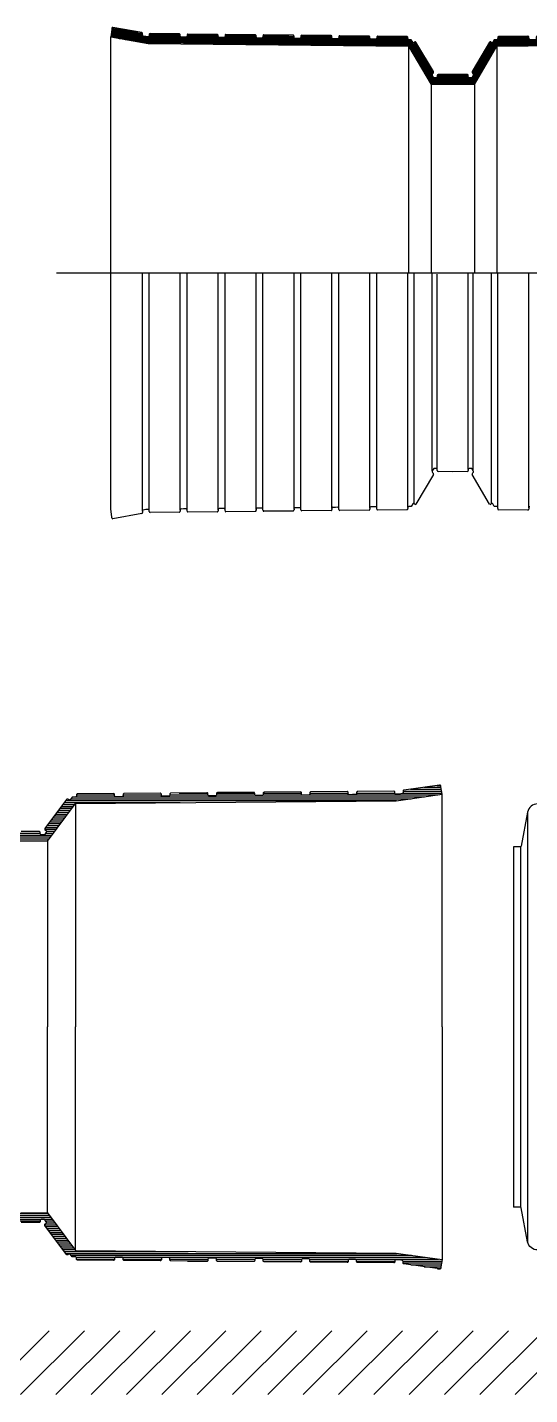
# Model space of a CAD drawing. Header units: inches. Extents: x 15 to 329, y 6 to 106.
# Drawn here: x 287.02 to 294.27, y 53.13 to 72.84 of the extents above; entities that cross this region are included whole.
import ezdxf

# ---------------------------------------------------------------- set-up
doc = ezdxf.new("R2010")
doc.units = ezdxf.units.IN
doc.header["$MEASUREMENT"] = 0
doc.linetypes.add('CENTER', pattern=[50.8, 31.75, -6.35, 6.35, -6.35])
for name, color, linetype in [('ARHT', 8, 'Continuous'), ('COCN', 1, 'Continuous'), ('COMM', 7, 'Continuous')]:
    doc.layers.add(name, color=color, linetype=linetype)

# ---------------------------------------------------------------- blocks, each defined once
blk = doc.blocks.new('*X11')
at = {"color": 0, "linetype": 'Continuous'}
for p, q in [((592.11, 289.2), (596.18, 289.2)), ((592.14, 289.4), (596.18, 289.4)), ((592.17, 289.6), (595.4, 289.6)), ((592.2, 289.8), (594, 289.8)), ((592.25, 290), (592.6, 290)), ((597.04, 289.2), (601.04, 289.2)), ((601.93, 289.2), (605.93, 289.2)), ((606.82, 289.2), (610.82, 289.2)), ((611.72, 289.2), (615.69, 289.2)), ((616.65, 289.2), (619.62, 289.2)), ((652.76, 289.2), (655.74, 289.2)), ((656.7, 289.2), (660.66, 289.2)), ((661.57, 289.2), (665.56, 289.2)), ((666.45, 289.2), (670.46, 289.2)), ((671.35, 289.2), (675.35, 289.2)), ((676.2, 289.4), (680.24, 289.4)), ((676.21, 289.2), (680.27, 289.2)), ((676.98, 289.6), (680.21, 289.6)), ((678.38, 289.8), (680.19, 289.8)), ((679.79, 290), (680.14, 290)), ((592.52, 289), (605.99, 289)), ((593.93, 288.8), (630.43, 288.8)), ((595.33, 288.6), (630.96, 288.6)), ((596.87, 288.4), (631.52, 288.4)), ((606.77, 289), (610.84, 289)), ((611.7, 289), (615.72, 289)), ((616.61, 289), (620.61, 289)), ((619.53, 288.2), (631.67, 288.2)), ((621.5, 289), (625.5, 289)), ((626.39, 289), (630.39, 289)), ((630.58, 288), (631.82, 288)), ((630.72, 287.8), (631.97, 287.8)), ((640.42, 287.8), (641.66, 287.8)), ((640.57, 288), (641.81, 288)), ((640.71, 288.2), (652.85, 288.2)), ((640.86, 288.4), (675.52, 288.4)), ((641.42, 288.6), (677.06, 288.6)), ((641.96, 288.8), (678.46, 288.8)), ((641.99, 289), (646, 289)), ((646.88, 289), (650.89, 289)), ((651.78, 289), (655.78, 289)), ((656.67, 289), (660.68, 289)), ((661.55, 289), (665.61, 289)), ((666.4, 289), (679.86, 289)), ((630.87, 287.6), (632.12, 287.6)), ((631.02, 287.4), (632.27, 287.4)), ((631.17, 287.2), (632.41, 287.2)), ((631.32, 287), (632.56, 287)), ((631.46, 286.8), (632.71, 286.8)), ((631.61, 286.6), (632.86, 286.6)), ((631.76, 286.4), (633.01, 286.4)), ((639.38, 286.4), (640.63, 286.4)), ((639.53, 286.6), (640.77, 286.6)), ((639.68, 286.8), (640.92, 286.8)), ((639.82, 287), (641.07, 287)), ((639.97, 287.2), (641.22, 287.2)), ((640.12, 287.4), (641.37, 287.4)), ((640.27, 287.6), (641.51, 287.6)), ((631.91, 286.2), (633.15, 286.2)), ((632.06, 286), (633.3, 286)), ((632.21, 285.8), (633.45, 285.8)), ((632.35, 285.6), (633.6, 285.6)), ((632.5, 285.4), (633.71, 285.4)), ((632.65, 285.2), (633.53, 285.2)), ((632.8, 285), (633.63, 285)), ((634.19, 285), (638.19, 285)), ((638.68, 285.4), (639.88, 285.4)), ((638.76, 285), (639.59, 285)), ((638.79, 285.6), (640.03, 285.6)), ((638.85, 285.2), (639.74, 285.2)), ((638.94, 285.8), (640.18, 285.8)), ((639.08, 286), (640.33, 286)), ((639.23, 286.2), (640.48, 286.2)), ((632.95, 284.8), (639.44, 284.8)), ((633.09, 284.6), (639.29, 284.6)), ((633.24, 284.4), (639.14, 284.4)), ((633.39, 284.2), (639, 284.2)), ((633.09, 244.8), (639.3, 244.8)), ((633.24, 245), (639.15, 245)), ((633.38, 245.2), (639, 245.2)), ((632.05, 243.4), (633.3, 243.4)), ((632.2, 243.6), (633.44, 243.6)), ((632.35, 243.8), (633.59, 243.8)), ((632.5, 244), (633.71, 244)), ((632.64, 244.2), (633.53, 244.2)), ((632.79, 244.4), (633.62, 244.4)), ((632.94, 244.6), (639.45, 244.6)), ((634.19, 244.4), (638.19, 244.4)), ((638.68, 244), (639.89, 244)), ((638.76, 244.4), (639.59, 244.4)), ((638.79, 243.8), (640.04, 243.8)), ((638.85, 244.2), (639.74, 244.2)), ((638.94, 243.6), (640.19, 243.6)), ((639.09, 243.4), (640.33, 243.4)), ((631.01, 242), (632.26, 242)), ((631.16, 242.2), (632.41, 242.2)), ((631.31, 242.4), (632.56, 242.4)), ((631.46, 242.6), (632.7, 242.6)), ((631.61, 242.8), (632.85, 242.8)), ((631.76, 243), (633, 243)), ((631.9, 243.2), (633.15, 243.2)), ((639.24, 243.2), (640.48, 243.2)), ((639.39, 243), (640.63, 243)), ((639.53, 242.8), (640.78, 242.8)), ((639.68, 242.6), (640.93, 242.6)), ((639.83, 242.4), (641.08, 242.4)), ((639.98, 242.2), (641.22, 242.2)), ((640.13, 242), (641.37, 242)), ((593.87, 240.6), (630.42, 240.6)), ((595.27, 240.8), (630.96, 240.8)), ((596.8, 241), (631.52, 241)), ((618.67, 241.2), (631.67, 241.2)), ((630.57, 241.4), (631.82, 241.4)), ((630.72, 241.6), (631.96, 241.6)), ((630.87, 241.8), (632.11, 241.8)), ((640.27, 241.8), (641.52, 241.8)), ((640.42, 241.6), (641.67, 241.6)), ((640.57, 241.4), (641.82, 241.4)), ((640.72, 241.2), (653.72, 241.2)), ((640.87, 241), (675.59, 241)), ((641.43, 240.8), (677.11, 240.8)), ((641.96, 240.6), (678.51, 240.6)), ((592.12, 240.2), (596.18, 240.2)), ((592.14, 240), (596.18, 240)), ((592.17, 239.8), (595.35, 239.8)), ((592.2, 239.6), (593.95, 239.6)), ((592.25, 239.4), (592.55, 239.4)), ((592.47, 240.4), (605.98, 240.4)), ((597.04, 240.2), (601.04, 240.2)), ((601.93, 240.2), (605.93, 240.2)), ((606.78, 240.4), (610.83, 240.4)), ((606.82, 240.2), (610.82, 240.2)), ((611.71, 240.4), (615.72, 240.4)), ((611.73, 240.2), (615.68, 240.2)), ((616.61, 240.4), (620.61, 240.4)), ((616.66, 240.2), (618.76, 240.2)), ((621.5, 240.4), (625.5, 240.4)), ((626.39, 240.4), (630.39, 240.4)), ((641.99, 240.4), (646, 240.4)), ((646.88, 240.4), (650.89, 240.4)), ((651.78, 240.4), (655.78, 240.4)), ((653.63, 240.2), (655.73, 240.2)), ((656.67, 240.4), (660.68, 240.4)), ((656.71, 240.2), (660.66, 240.2)), ((661.55, 240.4), (665.6, 240.4)), ((661.57, 240.2), (665.56, 240.2)), ((666.41, 240.4), (679.92, 240.4)), ((666.45, 240.2), (670.46, 240.2)), ((671.35, 240.2), (675.35, 240.2)), ((676.2, 240), (680.24, 240)), ((676.21, 240.2), (680.27, 240.2)), ((677.04, 239.8), (680.21, 239.8)), ((678.44, 239.6), (680.18, 239.6)), ((679.84, 239.4), (680.13, 239.4))]:
    blk.add_line(p, q, dxfattribs=at)
blk = doc.blocks.new('*X15')
at = {"color": 0, "linetype": 'Continuous'}
for p, q in [((517.33, 644.2), (522.14, 644.2)), ((517.36, 644.4), (520.74, 644.4)), ((517.39, 644.6), (519.34, 644.6)), ((517.47, 644.8), (517.93, 644.8)), ((672.12, 644.2), (676.92, 644.2)), ((673.52, 644.4), (676.89, 644.4)), ((674.92, 644.6), (676.86, 644.6)), ((676.32, 644.8), (676.78, 644.8)), ((517.19, 643.2), (524.86, 643.2)), ((517.22, 643.4), (524.56, 643.4)), ((517.25, 643.6), (524.58, 643.6)), ((517.28, 643.8), (524.55, 643.8)), ((517.31, 644), (523.54, 644)), ((517.71, 643), (542.32, 643)), ((519.11, 642.8), (560.12, 642.8)), ((520.51, 642.6), (586.68, 642.6)), ((521.91, 642.4), (587.52, 642.4)), ((523.31, 642.2), (587.67, 642.2)), ((524.75, 642), (587.85, 642)), ((526.12, 643.2), (533.39, 643.2)), ((526.13, 643.4), (533.39, 643.4)), ((526.17, 643.6), (533.28, 643.6)), ((534.19, 641.8), (588.72, 641.8)), ((535, 643.2), (542.26, 643.2)), ((535.01, 643.4), (542.25, 643.4)), ((535.16, 643.6), (535.85, 643.6)), ((543.83, 643), (551.14, 643)), ((543.87, 643.2), (551.13, 643.2)), ((543.89, 643.4), (551.08, 643.4)), ((552.74, 643.2), (560, 643.2)), ((552.74, 643), (560, 643)), ((552.81, 643.4), (558.77, 643.4)), ((561.51, 642.8), (568.9, 642.8)), ((561.61, 643), (568.87, 643)), ((561.62, 643.2), (568.85, 643.2)), ((570.46, 642.8), (577.74, 642.8)), ((570.48, 643), (577.74, 643)), ((570.52, 643.2), (577.66, 643.2)), ((579.35, 642.8), (586.61, 642.8)), ((579.36, 643), (586.61, 643)), ((579.47, 643.2), (581.69, 643.2)), ((588.03, 642), (588.57, 642)), ((605.53, 641.8), (660.06, 641.8)), ((605.68, 642), (606.22, 642)), ((606.41, 642), (669.51, 642)), ((606.58, 642.2), (670.94, 642.2)), ((606.73, 642.4), (672.35, 642.4)), ((607.57, 642.6), (673.75, 642.6)), ((607.64, 642.8), (614.9, 642.8)), ((607.65, 643), (614.9, 643)), ((612.57, 643.2), (614.78, 643.2)), ((616.51, 643), (623.77, 643)), ((616.51, 642.8), (623.8, 642.8)), ((616.6, 643.2), (623.74, 643.2)), ((625.35, 642.8), (632.74, 642.8)), ((625.38, 643), (632.64, 643)), ((625.4, 643.2), (632.64, 643.2)), ((634.13, 642.8), (675.15, 642.8)), ((634.25, 643.2), (641.51, 643.2)), ((634.25, 643), (641.52, 643)), ((635.48, 643.4), (641.44, 643.4)), ((643.11, 643), (650.43, 643)), ((643.12, 643.2), (650.38, 643.2)), ((643.17, 643.4), (650.37, 643.4)), ((651.94, 643), (676.55, 643)), ((651.99, 643.2), (659.25, 643.2)), ((652, 643.4), (659.25, 643.4)), ((658.4, 643.6), (659.09, 643.6)), ((660.86, 643.4), (668.12, 643.4)), ((660.86, 643.2), (668.14, 643.2)), ((660.97, 643.6), (668.08, 643.6)), ((669.39, 643.2), (677.06, 643.2)), ((669.67, 643.6), (677.01, 643.6)), ((669.7, 643.4), (677.03, 643.4)), ((669.71, 643.8), (676.98, 643.8)), ((670.71, 644), (676.95, 644)), ((557.11, 641.6), (588.87, 641.6)), ((580.03, 641.4), (589.02, 641.4)), ((586.91, 641.2), (589.16, 641.2)), ((587.05, 641), (589.31, 641)), ((587.2, 640.8), (589.46, 640.8)), ((587.35, 640.6), (589.61, 640.6)), ((587.5, 640.4), (589.76, 640.4)), ((587.65, 640.2), (589.91, 640.2)), ((587.8, 640), (590.05, 640)), ((587.94, 639.8), (590.2, 639.8)), ((588.09, 639.6), (590.35, 639.6)), ((588.24, 639.4), (590.5, 639.4)), ((588.39, 639.2), (590.65, 639.2)), ((603.61, 639.2), (605.87, 639.2)), ((603.76, 639.4), (606.01, 639.4)), ((603.9, 639.6), (606.16, 639.6)), ((604.05, 639.8), (606.31, 639.8)), ((604.2, 640), (606.46, 640)), ((604.35, 640.2), (606.61, 640.2)), ((604.5, 640.4), (606.76, 640.4)), ((604.65, 640.6), (606.9, 640.6)), ((604.79, 640.8), (607.05, 640.8)), ((604.94, 641), (607.2, 641)), ((605.09, 641.2), (607.35, 641.2)), ((605.24, 641.4), (614.22, 641.4)), ((605.39, 641.6), (637.14, 641.6)), ((588.54, 639), (590.79, 639)), ((588.68, 638.8), (590.94, 638.8)), ((588.83, 638.6), (591.09, 638.6)), ((588.98, 638.4), (591.24, 638.4)), ((589.13, 638.2), (591.39, 638.2)), ((589.28, 638), (591.53, 638)), ((589.42, 637.8), (591.68, 637.8)), ((589.57, 637.6), (591.83, 637.6)), ((589.72, 637.4), (591.98, 637.4)), ((589.87, 637.2), (592.13, 637.2)), ((590.02, 637), (592.28, 637)), ((590.17, 636.8), (592.42, 636.8)), ((590.31, 636.6), (592.57, 636.6)), ((601.68, 636.6), (603.94, 636.6)), ((601.83, 636.8), (604.09, 636.8)), ((601.98, 637), (604.24, 637)), ((602.13, 637.2), (604.39, 637.2)), ((602.28, 637.4), (604.53, 637.4)), ((602.42, 637.6), (604.68, 637.6)), ((602.57, 637.8), (604.83, 637.8)), ((602.72, 638), (604.98, 638)), ((602.87, 638.2), (605.13, 638.2)), ((603.02, 638.4), (605.27, 638.4)), ((603.16, 638.6), (605.42, 638.6)), ((603.31, 638.8), (605.57, 638.8)), ((603.46, 639), (605.72, 639)), ((590.46, 636.4), (592.61, 636.4)), ((590.61, 636.2), (592.4, 636.2)), ((590.76, 636), (592.3, 636)), ((590.91, 635.8), (592.41, 635.8)), ((591.05, 635.6), (592.56, 635.6)), ((591.2, 635.4), (603.05, 635.4)), ((591.35, 635.2), (602.9, 635.2)), ((591.5, 635), (602.76, 635)), ((591.65, 634.8), (602.61, 634.8)), ((591.79, 634.6), (602.46, 634.6)), ((591.94, 634.4), (602.31, 634.4)), ((593.5, 635.8), (600.75, 635.8)), ((593.5, 635.6), (600.76, 635.6)), ((593.6, 636), (600.65, 636)), ((601.65, 636.4), (603.79, 636.4)), ((601.69, 635.6), (603.2, 635.6)), ((601.84, 635.8), (603.35, 635.8)), ((601.86, 636.2), (603.64, 636.2)), ((601.96, 636), (603.5, 636))]:
    blk.add_line(p, q, dxfattribs=at)

msp = doc.modelspace()

# ---------------------------------------------------------------- hatches: boundary and pattern name
at = {"layer": 'ARHT', "linetype": 'Continuous'}
h = msp.add_hatch(dxfattribs=at)
h.set_pattern_fill('ANSI31', color=256, scale=2.882788, style=0)
h.set_pattern_definition([(45, (16.45747, 14.02185), (-0.25480487, 0.25480487), [])])
h.paths.add_polyline_path([(266.029, 53.128), (308.083, 53.128), (308.083, 54.05), (266.028, 54.05)])

# ---------------------------------------------------------------- linework, layer by layer
for p, q in [((294.239, 61.524), (294.239, 55.333)), ((294.037, 61.027), (294.037, 55.831)), ((294.136, 61.027), (294.136, 55.831))]:
    msp.add_line(p, q, dxfattribs=at)
at = {"layer": 'COCN', "linetype": 'CENTER', "ltscale": 10}
msp.add_line((298.993, 69.297), (287.443, 69.297), dxfattribs=at)
at = {"layer": 'COMM', "linetype": 'Continuous'}
for p, q in [((288.24, 72.81), (288.228, 72.702)), ((288.242, 72.825), (288.24, 72.81)), ((288.675, 72.764), (288.256, 72.839)), ((288.683, 72.731), (288.685, 72.746)), ((289.216, 72.744), (288.793, 72.749)), ((289.763, 72.738), (289.34, 72.743)), ((290.31, 72.733), (289.888, 72.737)), ((288.228, 69.297), (288.228, 72.702)), ((288.228, 72.702), (288.683, 72.621)), ((288.683, 72.621), (288.764, 72.609)), ((288.731, 72.707), (288.694, 72.713)), ((288.768, 72.703), (288.731, 72.707)), ((288.764, 72.609), (292.523, 72.568)), ((288.781, 72.734), (288.781, 72.718)), ((289.228, 72.713), (289.228, 72.729)), ((289.278, 72.697), (289.241, 72.698)), ((289.315, 72.697), (289.278, 72.697)), ((289.328, 72.728), (289.328, 72.712)), ((289.775, 72.707), (289.776, 72.723)), ((289.825, 72.691), (289.788, 72.692)), ((289.862, 72.691), (289.825, 72.691)), ((289.875, 72.722), (289.875, 72.706)), ((290.323, 72.701), (290.323, 72.717)), ((290.372, 72.685), (290.335, 72.686)), ((290.41, 72.685), (290.372, 72.685)), ((290.422, 72.716), (290.422, 72.7)), ((290.858, 72.727), (290.435, 72.731)), ((290.87, 72.695), (290.87, 72.711)), ((290.919, 72.679), (290.882, 72.68)), ((290.957, 72.679), (290.919, 72.679)), ((290.969, 72.71), (290.969, 72.694)), ((291.405, 72.721), (290.982, 72.725)), ((291.417, 72.689), (291.417, 72.705)), ((291.467, 72.673), (291.429, 72.674)), ((291.504, 72.673), (291.467, 72.673)), ((291.517, 72.704), (291.516, 72.688)), ((291.952, 72.715), (291.529, 72.719)), ((291.964, 72.683), (291.964, 72.699)), ((292.014, 72.667), (291.976, 72.668)), ((292.051, 72.667), (292.014, 72.667)), ((292.064, 72.698), (292.064, 72.682)), ((292.499, 72.709), (292.076, 72.713)), ((292.511, 72.677), (292.511, 72.693)), ((292.523, 72.568), (292.523, 69.297)), ((292.523, 72.568), (292.849, 72.018)), ((292.561, 72.661), (292.524, 72.662)), ((292.583, 72.624), (292.561, 72.661)), ((292.611, 72.63), (292.601, 72.621)), ((292.88, 72.202), (292.628, 72.627)), ((293.692, 72.627), (293.44, 72.202)), ((293.471, 72.018), (293.797, 72.568)), ((293.72, 72.621), (293.71, 72.63)), ((293.759, 72.661), (293.737, 72.624)), ((293.796, 72.662), (293.759, 72.661)), ((293.797, 72.568), (297.556, 72.609)), ((293.797, 72.568), (293.797, 69.297)), ((293.809, 72.693), (293.809, 72.677)), ((294.244, 72.713), (293.821, 72.709)), ((294.256, 72.682), (294.256, 72.698)), ((292.887, 72.112), (292.864, 72.149)), ((292.867, 72.171), (292.877, 72.18)), ((293.16, 72.16), (292.949, 72.159)), ((293.371, 72.159), (293.16, 72.16)), ((293.456, 72.149), (293.433, 72.112)), ((293.443, 72.18), (293.453, 72.171)), ((292.849, 72.018), (293.16, 72.02)), ((292.849, 72.018), (292.849, 69.297)), ((292.924, 72.112), (292.887, 72.112)), ((292.936, 72.143), (292.936, 72.128)), ((293.16, 72.02), (293.471, 72.018)), ((293.384, 72.128), (293.384, 72.143)), ((293.433, 72.112), (293.396, 72.112)), ((293.471, 72.018), (293.471, 69.297)), ((288.228, 65.892), (288.228, 69.297)), ((288.683, 65.863), (288.683, 69.297)), ((288.781, 65.876), (288.781, 69.297)), ((289.228, 65.879), (289.228, 69.297)), ((289.328, 65.882), (289.328, 69.297)), ((289.775, 65.885), (289.775, 69.297)), ((289.875, 65.888), (289.875, 69.297)), ((290.323, 65.891), (290.323, 69.297)), ((290.422, 65.894), (290.422, 69.297)), ((290.87, 65.897), (290.87, 69.297)), ((290.969, 65.9), (290.969, 69.297)), ((291.417, 65.903), (291.417, 69.297)), ((291.516, 65.905), (291.516, 69.297)), ((291.964, 65.909), (291.964, 69.297)), ((292.064, 65.911), (292.064, 69.297)), ((292.511, 65.916), (292.511, 69.297)), ((292.601, 65.973), (292.601, 69.297)), ((292.864, 66.445), (292.864, 69.297)), ((292.936, 66.466), (292.936, 69.282)), ((293.384, 66.466), (293.384, 69.297)), ((293.456, 66.445), (293.456, 69.297)), ((293.72, 65.973), (293.72, 69.297)), ((293.809, 65.916), (293.809, 69.297)), ((294.257, 65.911), (294.257, 69.297)), ((292.887, 66.482), (292.864, 66.445)), ((292.924, 66.482), (292.887, 66.482)), ((292.936, 66.451), (292.936, 66.466)), ((293.16, 66.434), (292.949, 66.435)), ((293.371, 66.435), (293.16, 66.434)), ((293.384, 66.466), (293.384, 66.451)), ((293.433, 66.482), (293.396, 66.482)), ((293.456, 66.445), (293.433, 66.482)), ((292.88, 66.392), (292.628, 65.967)), ((292.867, 66.423), (292.877, 66.414)), ((293.692, 65.967), (293.44, 66.392)), ((293.443, 66.414), (293.453, 66.423)), ((288.24, 65.784), (288.228, 65.892)), ((288.683, 65.863), (288.685, 65.847)), ((288.731, 65.887), (288.694, 65.88)), ((288.768, 65.891), (288.731, 65.887)), ((288.781, 65.86), (288.781, 65.876)), ((289.216, 65.849), (288.793, 65.845)), ((289.228, 65.881), (289.228, 65.865)), ((289.278, 65.897), (289.241, 65.896)), ((289.315, 65.897), (289.278, 65.897)), ((289.328, 65.866), (289.328, 65.882)), ((289.763, 65.855), (289.34, 65.851)), ((289.775, 65.886), (289.776, 65.871)), ((289.825, 65.903), (289.788, 65.902)), ((289.862, 65.903), (289.825, 65.903)), ((289.875, 65.872), (289.875, 65.888)), ((290.31, 65.861), (289.888, 65.857)), ((290.323, 65.892), (290.323, 65.877)), ((290.372, 65.909), (290.335, 65.908)), ((290.41, 65.909), (290.372, 65.909)), ((290.422, 65.878), (290.422, 65.894)), ((290.858, 65.867), (290.435, 65.863)), ((290.87, 65.898), (290.87, 65.883)), ((290.919, 65.915), (290.882, 65.914)), ((290.957, 65.915), (290.919, 65.915)), ((290.969, 65.884), (290.969, 65.9)), ((291.405, 65.873), (290.982, 65.869)), ((291.417, 65.904), (291.417, 65.889)), ((291.467, 65.92), (291.429, 65.92)), ((291.504, 65.921), (291.467, 65.92)), ((291.517, 65.89), (291.516, 65.905)), ((291.952, 65.879), (291.529, 65.875)), ((291.964, 65.91), (291.964, 65.895)), ((292.014, 65.926), (291.976, 65.926)), ((292.051, 65.927), (292.014, 65.926)), ((292.064, 65.896), (292.064, 65.911)), ((292.499, 65.885), (292.076, 65.88)), ((292.511, 65.916), (292.511, 65.901)), ((292.561, 65.932), (292.524, 65.932)), ((292.583, 65.97), (292.561, 65.932)), ((292.611, 65.964), (292.601, 65.973)), ((293.72, 65.973), (293.71, 65.964)), ((293.759, 65.932), (293.737, 65.97)), ((293.796, 65.932), (293.759, 65.932)), ((293.809, 65.901), (293.809, 65.916)), ((294.244, 65.88), (293.821, 65.885)), ((294.256, 65.911), (294.256, 65.896)), ((288.242, 65.768), (288.24, 65.784)), ((288.675, 65.83), (288.256, 65.755))]:
    msp.add_line(p, q, dxfattribs=at)
at = {"layer": 'COMM'}
for p, q in [((293.005, 58.429), (293.005, 61.783)), ((287.716, 61.651), (287.716, 58.429)), ((287.315, 61.109), (287.315, 58.429)), ((287.315, 55.748), (287.315, 58.429)), ((287.716, 55.206), (287.716, 58.429)), ((293.005, 58.429), (293.005, 55.075))]:
    msp.add_line(p, q, dxfattribs=at)
for points in [[(286.932, 61.111), (287.315, 61.109), (287.716, 61.651), (292.345, 61.691), (292.444, 61.703), (293.005, 61.783), (292.989, 61.889), (292.987, 61.904, 0.414214), (292.97, 61.917), (292.455, 61.843, 0.414214), (292.442, 61.826), (292.444, 61.811, -0.414214), (292.431, 61.794), (292.385, 61.787), (292.339, 61.783, -0.414214), (292.324, 61.798), (292.324, 61.814, 0.414214), (292.308, 61.829), (291.788, 61.824, 0.414214), (291.773, 61.809), (291.773, 61.793, -0.414214), (291.758, 61.778), (291.712, 61.778), (291.666, 61.777, -0.414214), (291.65, 61.792), (291.65, 61.808, 0.414214), (291.635, 61.823), (291.114, 61.818, 0.414214), (291.099, 61.803), (291.099, 61.788, -0.414214), (291.084, 61.772), (291.038, 61.772), (290.992, 61.771, -0.414214), (290.977, 61.787), (290.977, 61.802, 0.414214), (290.961, 61.817), (290.441, 61.812, 0.414214), (290.425, 61.797), (290.426, 61.782, -0.414214), (290.41, 61.766), (290.364, 61.766), (290.319, 61.765, -0.414214), (290.303, 61.781), (290.303, 61.796, 0.414214), (290.287, 61.811), (289.767, 61.807, 0.414214), (289.752, 61.791), (289.752, 61.776, -0.414214), (289.737, 61.76), (289.691, 61.76), (289.645, 61.76, -0.414214), (289.629, 61.775), (289.629, 61.79, 0.414214), (289.614, 61.805), (289.093, 61.801, 0.414214), (289.078, 61.785), (289.078, 61.77, -0.414214), (289.063, 61.755), (289.017, 61.754), (288.971, 61.754, -0.414214), (288.956, 61.769), (288.956, 61.784, 0.414214), (288.94, 61.799), (288.42, 61.795, 0.414214), (288.404, 61.779), (288.405, 61.764, -0.414214), (288.389, 61.749), (288.343, 61.748), (288.298, 61.748, -0.414214), (288.282, 61.763), (288.282, 61.778, 0.414214), (288.267, 61.793), (287.746, 61.789, 0.414214), (287.731, 61.774), (287.731, 61.758, -0.414214), (287.716, 61.743), (287.67, 61.742), (287.642, 61.705, -0.414214), (287.621, 61.702), (287.609, 61.711, 0.414214), (287.587, 61.708), (287.277, 61.29, 0.414214), (287.281, 61.268), (287.293, 61.259, -0.414214), (287.296, 61.238), (287.269, 61.201), (287.223, 61.201, -0.414214), (287.208, 61.217), (287.208, 61.232, 0.414214), (287.193, 61.247), (286.932, 61.249)], [(294.383, 61.644, 0.360911), (294.239, 61.524), (294.147, 61.036, -0.360911), (294.136, 61.027), (294.037, 61.027)], [(294.383, 55.214, -0.360911), (294.239, 55.333), (294.147, 55.821, 0.360911), (294.136, 55.831), (294.037, 55.831)], [(286.932, 55.747), (287.315, 55.748), (287.716, 55.206), (292.345, 55.166), (292.444, 55.155), (293.005, 55.075), (292.989, 54.969), (292.987, 54.953, -0.414214), (292.97, 54.94), (292.455, 55.014, -0.414214), (292.442, 55.031), (292.444, 55.046, 0.414214), (292.431, 55.064), (292.385, 55.07), (292.339, 55.074, 0.414214), (292.324, 55.059), (292.324, 55.044, -0.414214), (292.308, 55.029), (291.788, 55.033, -0.414214), (291.773, 55.049), (291.773, 55.064, 0.414214), (291.758, 55.079), (291.712, 55.08), (291.666, 55.08, 0.414214), (291.65, 55.065), (291.65, 55.05, -0.414214), (291.635, 55.034), (291.114, 55.039, -0.414214), (291.099, 55.054), (291.099, 55.07, 0.414214), (291.084, 55.085), (291.038, 55.086), (290.992, 55.086, 0.414214), (290.977, 55.071), (290.977, 55.056, -0.414214), (290.961, 55.04), (290.441, 55.045, -0.414214), (290.425, 55.06), (290.426, 55.076, 0.414214), (290.41, 55.091), (290.364, 55.091), (290.319, 55.092, 0.414214), (290.303, 55.077), (290.303, 55.061, -0.414214), (290.287, 55.046), (289.767, 55.051, -0.414214), (289.752, 55.066), (289.752, 55.082, 0.414214), (289.737, 55.097), (289.691, 55.097), (289.645, 55.098, 0.414214), (289.629, 55.083), (289.629, 55.067, -0.414214), (289.614, 55.052), (289.093, 55.057, -0.414214), (289.078, 55.072), (289.078, 55.087, 0.414214), (289.063, 55.103), (289.017, 55.103), (288.971, 55.104, 0.414214), (288.956, 55.088), (288.956, 55.073, -0.414214), (288.94, 55.058), (288.42, 55.063, -0.414214), (288.404, 55.078), (288.405, 55.093, 0.414214), (288.389, 55.109), (288.343, 55.109), (288.298, 55.11, 0.414214), (288.282, 55.094), (288.282, 55.079, -0.414214), (288.267, 55.064), (287.746, 55.068, -0.414214), (287.731, 55.084), (287.731, 55.099, 0.414214), (287.716, 55.115), (287.67, 55.115), (287.642, 55.152, 0.414214), (287.621, 55.155), (287.609, 55.146, -0.414214), (287.587, 55.149), (287.277, 55.568, -0.414214), (287.281, 55.589), (287.293, 55.598, 0.414214), (287.296, 55.619), (287.269, 55.656), (287.223, 55.656, 0.414214), (287.208, 55.641), (287.208, 55.625, -0.414214), (287.193, 55.61), (286.932, 55.609)]]:
    msp.add_lwpolyline(points, format="xyb", dxfattribs=at)
at = {"layer": 'COMM', "linetype": 'Continuous'}
for centre, start_param, end_param in [((288.254, 72.823), -0.141768, 1.429028), ((288.673, 72.748), 4.570621, 6.141417), ((288.793, 72.734), -0.008727, 1.56207), ((289.216, 72.729), 4.703662, 6.274459), ((289.34, 72.728), -0.008727, 1.56207), ((289.763, 72.723), 4.703662, 6.274459), ((289.887, 72.722), -0.008727, 1.56207), ((288.696, 72.729), 1.429028, 2.999824), ((288.768, 72.718), 3.132866, 4.703662), ((289.241, 72.713), 1.56207, 3.132866), ((289.315, 72.712), 3.132866, 4.703662), ((289.788, 72.707), 1.56207, 3.132866), ((289.862, 72.706), 3.132866, 4.703662), ((290.31, 72.717), 4.703662, 6.274459), ((290.335, 72.701), 1.56207, 3.132866), ((290.41, 72.7), 3.132866, 4.703662), ((290.435, 72.716), -0.008727, 1.56207), ((290.857, 72.711), 4.703662, 6.274459), ((290.882, 72.695), 1.56207, 3.132866), ((290.957, 72.694), 3.132866, 4.703662), ((290.982, 72.71), -0.008727, 1.56207), ((291.405, 72.705), 4.703662, 6.274459), ((291.429, 72.689), 1.56207, 3.132866), ((291.504, 72.688), 3.132866, 4.703662), ((291.529, 72.704), -0.008727, 1.56207), ((291.952, 72.699), 4.703662, 6.274459), ((291.977, 72.683), 1.56207, 3.132866), ((292.051, 72.682), 3.132866, 4.703662), ((292.076, 72.698), -0.008727, 1.56207), ((292.499, 72.693), 4.703662, 6.274459), ((292.524, 72.677), 1.56207, 3.132866), ((292.593, 72.633), 2.208276, 3.779072), ((292.618, 72.617), -0.933317, 0.63748), ((293.702, 72.617), -0.63748, 0.933317), ((293.727, 72.633), 2.504113, 4.074909), ((293.796, 72.677), 3.150319, 4.721116), ((293.821, 72.693), 0.008727, 1.579523), ((294.244, 72.698), -1.56207, 0.008727), ((294.269, 72.682), 1.579523, 3.150319), ((292.874, 72.158), 0.63748, 2.208276), ((292.87, 72.193), 3.779072, 5.349869), ((292.949, 72.143), 0.0051, 1.575896), ((293.371, 72.143), 4.707289, 6.278085), ((293.45, 72.193), 0.933317, 2.504113), ((293.446, 72.158), 4.074909, 5.645706), ((292.924, 72.127), 3.146693, 4.717489), ((293.396, 72.127), 1.565696, 3.136492), ((292.874, 66.435), 0.933317, 2.504113), ((292.924, 66.466), 4.707289, 6.278085), ((292.949, 66.451), 1.565696, 3.136492), ((293.371, 66.451), 3.146693, 4.717489), ((293.396, 66.466), 0.0051, 1.575896), ((293.446, 66.435), 3.779072, 5.349869), ((292.87, 66.401), 4.074909, 5.645706), ((293.45, 66.401), 0.63748, 2.208276), ((288.673, 65.845), 3.283361, 4.854157), ((288.696, 65.865), 0.141768, 1.712565), ((288.768, 65.876), -1.56207, 0.008727), ((288.793, 65.86), 1.579523, 3.150319), ((289.216, 65.865), 3.150319, 4.721116), ((289.241, 65.881), 0.008727, 1.579523), ((289.315, 65.881), -1.56207, 0.008727), ((289.34, 65.866), 1.579523, 3.150319), ((289.763, 65.871), 3.150319, 4.721116), ((289.788, 65.887), 0.008727, 1.579523), ((289.862, 65.887), -1.56207, 0.008727), ((289.887, 65.872), 1.579523, 3.150319), ((290.31, 65.877), 3.150319, 4.721116), ((290.335, 65.893), 0.008727, 1.579523), ((290.41, 65.893), -1.56207, 0.008727), ((290.435, 65.878), 1.579523, 3.150319), ((290.857, 65.883), 3.150319, 4.721116), ((290.882, 65.899), 0.008727, 1.579523), ((290.957, 65.899), -1.56207, 0.008727), ((290.982, 65.884), 1.579523, 3.150319), ((291.405, 65.889), 3.150319, 4.721116), ((291.429, 65.905), 0.008727, 1.579523), ((291.504, 65.905), -1.56207, 0.008727), ((291.529, 65.89), 1.579523, 3.150319), ((291.952, 65.895), 3.150319, 4.721116), ((291.977, 65.911), 0.008727, 1.579523), ((292.051, 65.911), -1.56207, 0.008727), ((292.076, 65.896), 1.579523, 3.150319), ((292.499, 65.901), 3.150319, 4.721116), ((292.524, 65.916), 0.008727, 1.579523), ((292.593, 65.961), -0.63748, 0.933317), ((292.618, 65.976), 2.504113, 4.074909), ((293.702, 65.976), 2.208276, 3.779072), ((293.727, 65.961), -0.933317, 0.63748), ((293.796, 65.916), 4.703662, 6.274459), ((293.821, 65.901), 1.56207, 3.132866), ((294.244, 65.896), 3.132866, 4.703662), ((294.269, 65.911), -0.008727, 1.56207), ((288.254, 65.771), 1.712565, 3.283361)]:
    msp.add_ellipse(centre, major_axis=(0, 0.0155), ratio=0.8, start_param=start_param, end_param=end_param, dxfattribs=at)

# ---------------------------------------------------------------- block references
at = {"layer": 'ARHT', "linetype": 'Continuous'}
for name, p, xscale, yscale, zscale in [('*X15', (256.324, 23.114), 0.06168888151650807, 0.07711109519011256, 0.07711109719486631), ('*X11', (199.329, 21.979), 0.1376983880997853, 0.1376983880997853, 0.1376983880997853)]:
    msp.add_blockref(name, p, dxfattribs=dict(at, xscale=xscale, yscale=yscale, zscale=zscale))

doc.saveas('drawing.dxf')
